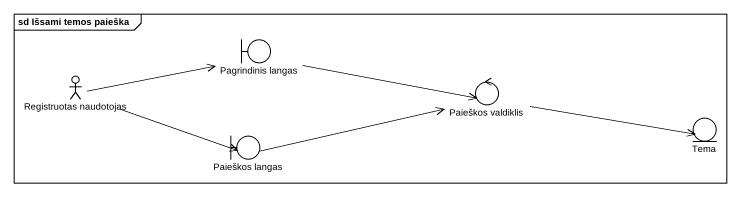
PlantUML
@startuml
mainframe sd Išsami temos paieška
boundary "Pagrindinis langas" as Pagrindinis_langas
actor "Registruotas naudotojas" as Registruotas_naudotojas
control "Paieškos valdiklis" as Paieškos_valdiklis
entity Tema
boundary "Paieškos langas" as Paieškos_langas
Pagrindinis_langas -right-> Paieškos_valdiklis
Registruotas_naudotojas -right-> Pagrindinis_langas
Registruotas_naudotojas -right-> Paieškos_langas
Paieškos_valdiklis -right-> Tema
Paieškos_langas -right-> Paieškos_valdiklis
@enduml
